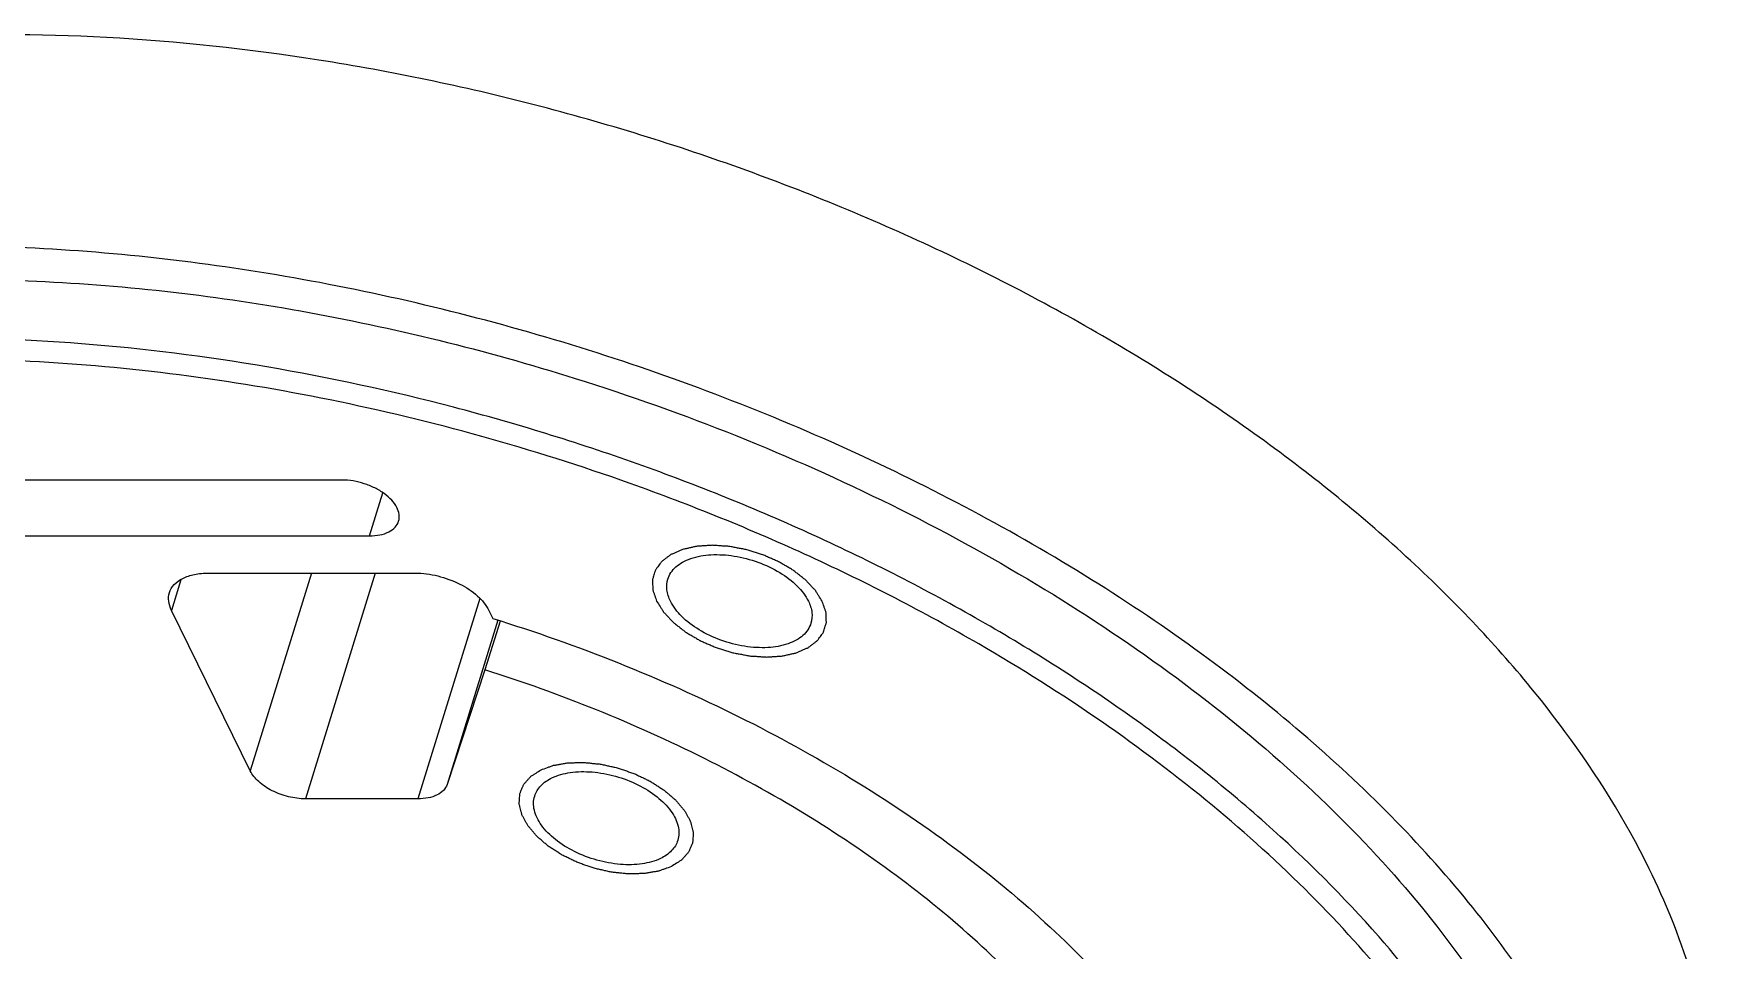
# Model space of a CAD drawing. Header units: millimetres. Extents: x -1 to 595, y 0 to 420.
# Drawn here: x 296.9 to 353.1, y 108.6 to 139.3 of the extents above; entities that cross this region are included whole.
import ezdxf

# ---------------------------------------------------------------- set-up
doc = ezdxf.new("R2010")
doc.units = ezdxf.units.MM
doc.header["$LTSCALE"] = 32.67
doc.layers.get('0').update_dxf_attribs({"linetype": 'CONTINUOUS'})
for name, color, linetype in [('3_ALL_AXES', 7, 'CONTINUOUS'), ('7_ALL_FEATURES', 7, 'CONTINUOUS'), ('AXIS', 7, 'CONTINUOUS')]:
    doc.layers.add(name, color=color, linetype=linetype)

msp = doc.modelspace()

# ---------------------------------------------------------------- linework, layer by layer
at = {"color": 7, "linetype": 'CONTINUOUS'}
for p, q in [((307.2134, 124.3538), (284.1869, 124.3538)), ((285.102, 122.489), (308.1285, 122.489)), ((302.7517, 121.2458), (309.6597, 121.2458)), ((304.151, 114.6406), (301.5197, 120.0026)), ((312.1119, 120.0026), (312.2444, 119.7326)), ((312.4874, 119.6429), (311.9841, 118.0142)), ((311.9841, 118.0142), (310.7193, 114.1885)), ((309.7466, 113.7081), (305.9901, 113.7081))]:
    msp.add_line(p, q, dxfattribs=at)
at = {"color": 9, "linetype": 'CONTINUOUS'}
for p, q in [((308.1285, 122.489), (308.5729, 123.9268)), ((301.836, 121.0262), (301.5197, 120.0026)), ((306.1921, 121.2458), (304.151, 114.6406)), ((308.3194, 121.2458), (305.9901, 113.7081)), ((311.8131, 120.3951), (309.7466, 113.7081)), ((312.4161, 119.6795), (310.7193, 114.1885))]:
    msp.add_line(p, q, dxfattribs=at)
at = {"color": 7, "linetype": 'CONTINUOUS'}
for points, knots in [([(350.85, 111.3758), (350.0599, 112.9858), (348.0534, 116.1946), (344.1545, 120.6366), (339.3328, 124.8241), (333.7168, 128.6472), (327.4551, 132.0066), (320.7147, 134.8128), (313.6759, 136.9908), (306.5275, 138.4821), (299.4609, 139.2468), (292.6642, 139.2643), (286.3171, 138.5333), (280.5845, 137.0693), (275.6161, 134.905), (272.1458, 132.4944), (269.9348, 130.2677), (268.583, 128.5), (267.5131, 126.6124), (266.9923, 125.2784), (266.7833, 124.6017)], [0, 0, 0, 0, 0.0543444, 0.1139481, 0.1785209, 0.2473446, 0.3194049, 0.3934861, 0.4682571, 0.5423489, 0.6144297, 0.6832828, 0.7478911, 0.8075362, 0.8619199, 0.9113104, 0.9344538, 0.956783, 0.9785396, 1, 1, 1, 1]), ([(309.104, 122.9784), (309.1262, 123.05), (309.1365, 123.2145), (309.0478, 123.46), (308.8716, 123.6968), (308.6203, 123.9137), (308.3091, 124.099), (307.8446, 124.2869), (307.464, 124.3538), (307.2134, 124.3538)], [0, 0, 0, 0, 0.0864414, 0.1830848, 0.2952936, 0.4232571, 0.5636401, 0.7109672, 1, 1, 1, 1]), ([(308.1285, 122.489), (308.2459, 122.489), (308.467, 122.5077), (308.7642, 122.601), (308.9907, 122.7561), (309.0809, 122.9037), (309.104, 122.9784)], [0, 0, 0, 0, 0.3037334, 0.5699635, 0.7977587, 1, 1, 1, 1]), ([(301.451, 120.5933), (301.4818, 120.6929), (301.6022, 120.8897), (301.9042, 121.0964), (302.3004, 121.221), (302.5952, 121.2458), (302.7517, 121.2458)], [0, 0, 0, 0, 0.202228, 0.4300771, 0.6961975, 1, 1, 1, 1]), ([(309.6597, 121.2458), (309.9121, 121.2458), (310.425, 121.1766), (311.1365, 120.9155), (311.7291, 120.5302), (312.023, 120.1836), (312.1119, 120.0026)], [0, 0, 0, 0, 0.264725, 0.5366502, 0.7885287, 1, 1, 1, 1]), ([(301.5197, 120.0026), (301.4729, 120.0979), (301.4074, 120.2935), (301.4227, 120.5019), (301.451, 120.5933)], [0, 0, 0, 0, 0.5259618, 1, 1, 1, 1]), ([(312.2444, 119.7326), (313.6634, 119.2921), (316.4506, 118.3056), (320.4576, 116.5189), (324.2083, 114.4605), (327.6324, 112.1695), (330.6666, 109.6873), (333.2557, 107.059), (335.3503, 104.3321), (336.4331, 102.4045), (336.8678, 101.4416)], [0, 0, 0, 0, 0.14155, 0.2813381, 0.4175439, 0.5486547, 0.673291, 0.7903895, 0.8993522, 1, 1, 1, 1]), ([(334.0059, 101.6558), (333.6064, 102.5152), (332.6212, 104.234), (330.7328, 106.6661), (328.4111, 109.0105), (325.699, 111.2258), (322.644, 113.2735), (318.142, 115.7564), (314.4948, 117.2207), (311.9841, 118.0142)], [0, 0, 0, 0, 0.1010614, 0.2103072, 0.3275394, 0.4521689, 0.583164, 0.7191925, 1, 1, 1, 1]), ([(305.9901, 113.7081), (305.8008, 113.7081), (305.4162, 113.76), (304.8826, 113.9559), (304.4381, 114.2448), (304.2176, 114.5048), (304.151, 114.6406)], [0, 0, 0, 0, 0.2647366, 0.5366441, 0.7885204, 1, 1, 1, 1]), ([(310.7193, 114.1885), (310.6949, 114.1149), (310.603, 113.9699), (310.377, 113.818), (310.0821, 113.7264), (309.8629, 113.7081), (309.7466, 113.7081)], [0, 0, 0, 0, 0.2023164, 0.4305442, 0.6966977, 1, 1, 1, 1]), ([(352.3896, 98.1498), (352.7029, 99.1638), (353.114, 101.2991), (353.0415, 104.6281), (352.2946, 108.0464), (351.3933, 110.2687), (350.85, 111.3758)], [0, 0, 0, 0, 0.2336994, 0.4744636, 0.7284335, 1, 1, 1, 1])]:
    msp.add_open_spline(points, degree=3, knots=knots, dxfattribs=at)
at = {"color": 2, "linetype": 'CONTINUOUS'}
for points in [[(323.2421, 120.3088), (323.2037, 120.3692), (323.1457, 120.4597), (323.0795, 120.5655), (323.0396, 120.6256), (323.0152, 120.6715), (322.97, 120.7145), (322.917, 120.7728), (322.848, 120.8452), (322.7807, 120.918), (322.725, 120.9757), (322.6879, 121.0204), (322.6327, 121.0594), (322.5655, 121.1134), (322.4792, 121.18), (322.3943, 121.2473), (322.3247, 121.3003), (322.2768, 121.3421), (322.2123, 121.3763), (322.132, 121.4246), (322.03, 121.4844), (321.907, 121.5547), (321.7887, 121.6315), (321.6523, 121.6841), (321.521, 121.7436), (321.3875, 121.7995), (321.2578, 121.8628), (321.1151, 121.9002), (320.976, 121.9451), (320.8357, 121.9861), (320.6966, 122.0352), (320.5538, 122.0557), (320.412, 122.0844), (320.2701, 122.1088), (320.1278, 122.1419), (319.987, 122.1448), (319.846, 122.1555), (319.7281, 122.1633), (319.6348, 122.1684), (319.5622, 122.1763), (319.4993, 122.1685), (319.4121, 122.1637), (319.3044, 122.1556), (319.1957, 122.1489), (319.11, 122.1419), (319.0426, 122.1407), (318.987, 122.1243), (318.9087, 122.1079), (318.8125, 122.0853), (318.715, 122.064), (318.6387, 122.0455), (318.5773, 122.0353), (318.5315, 122.011), (318.4651, 121.9835), (318.384, 121.9473), (318.3015, 121.9123), (318.2374, 121.8828), (318.1846, 121.8644), (318.1497, 121.8322), (318.0968, 121.794), (318.0331, 121.7446), (317.9677, 121.6962), (317.9177, 121.6564), (317.8742, 121.6291), (317.8534, 121.5919), (317.8178, 121.5457), (317.7762, 121.4867), (317.7327, 121.4285), (317.7002, 121.381), (317.6699, 121.3477), (317.6625, 121.3058), (317.6447, 121.2529), (317.6254, 121.1857), (317.6041, 121.1192), (317.5895, 121.0653), (317.5723, 121.0265), (317.5789, 120.9817), (317.5795, 120.9241), (317.5832, 120.8514), (317.5849, 120.7791), (317.5888, 120.7207), (317.5853, 120.6782), (317.6063, 120.6312), (317.6256, 120.57), (317.6636, 120.4623), (317.6947, 120.3703), (317.7158, 120.3088)], [(317.7158, 120.3088), (317.7542, 120.2485), (317.8121, 120.158), (317.8784, 120.0522), (317.9182, 119.992), (317.9427, 119.9461), (317.9879, 119.9032), (318.0409, 119.8449), (318.1099, 119.7725), (318.1772, 119.6997), (318.2329, 119.642), (318.27, 119.5972), (318.3251, 119.5583), (318.3923, 119.5043), (318.4787, 119.4376), (318.5636, 119.3704), (318.6332, 119.3174), (318.6811, 119.2756), (318.7456, 119.2413), (318.8259, 119.1931), (318.9279, 119.1333), (319.0509, 119.0629), (319.1691, 118.9862), (319.3055, 118.9336), (319.4368, 118.8741), (319.5704, 118.8182), (319.7001, 118.7549), (319.8428, 118.7174), (319.9819, 118.6726), (320.1222, 118.6316), (320.2613, 118.5824), (320.4041, 118.562), (320.5459, 118.5333), (320.6878, 118.5088), (320.8301, 118.4758), (320.9709, 118.4729), (321.1119, 118.4622), (321.2297, 118.4544), (321.3231, 118.4493), (321.3957, 118.4414), (321.4585, 118.4491), (321.5458, 118.454), (321.6535, 118.462), (321.7622, 118.4688), (321.8479, 118.4757), (321.9153, 118.477), (321.9709, 118.4933), (322.0492, 118.5098), (322.1454, 118.5324), (322.2429, 118.5537), (322.3192, 118.5722), (322.3806, 118.5824), (322.4263, 118.6067), (322.4928, 118.6342), (322.5738, 118.6704), (322.6563, 118.7054), (322.7205, 118.7348), (322.7733, 118.7533), (322.8082, 118.7855), (322.8611, 118.8237), (322.9247, 118.8731), (322.9902, 118.9215), (323.0402, 118.9613), (323.0837, 118.9885), (323.1044, 119.0258), (323.1401, 119.072), (323.1816, 119.131), (323.2252, 119.1892), (323.2576, 119.2367), (323.288, 119.27), (323.2953, 119.3119), (323.3132, 119.3648), (323.3325, 119.4319), (323.3538, 119.4985), (323.3684, 119.5524), (323.3856, 119.5912), (323.3789, 119.636), (323.3784, 119.6936), (323.3746, 119.7663), (323.373, 119.8386), (323.3691, 119.8969), (323.3726, 119.9395), (323.3516, 119.9865), (323.3322, 120.0476), (323.2943, 120.1553), (323.2632, 120.2474), (323.2421, 120.3088)], [(318.2066, 111.4476), (318.1371, 111.4225), (318.0325, 111.3852), (317.9114, 111.3407), (317.8409, 111.3167), (317.7917, 111.2948), (317.7282, 111.2875), (317.6485, 111.2726), (317.547, 111.2559), (317.4466, 111.238), (317.3651, 111.2252), (317.3068, 111.2116), (317.238, 111.2132), (317.15, 111.21), (317.0385, 111.2081), (316.9279, 111.2047), (316.8386, 111.2037), (316.7737, 111.1988), (316.7006, 111.2096), (316.606, 111.2185), (316.4867, 111.2311), (316.3442, 111.2476), (316.2011, 111.2564), (316.0595, 111.2947), (315.9174, 111.3246), (315.7759, 111.3587), (315.6326, 111.3847), (315.4959, 111.4386), (315.3572, 111.4846), (315.2201, 111.5344), (315.0786, 111.577), (314.9529, 111.6444), (314.8227, 111.7047), (314.6951, 111.7684), (314.5615, 111.8255), (314.4489, 111.9056), (314.331, 111.9795), (314.2332, 112.0423), (314.1564, 112.0928), (314.0941, 112.1291), (314.0497, 112.1719), (313.9842, 112.2267), (313.9047, 112.296), (313.8236, 112.3648), (313.7607, 112.4204), (313.7085, 112.4608), (313.6754, 112.5061), (313.6245, 112.5648), (313.5635, 112.6388), (313.5007, 112.7125), (313.4527, 112.7717), (313.4111, 112.8156), (313.3909, 112.8615), (313.3565, 112.922), (313.3164, 112.9978), (313.2743, 113.0736), (313.243, 113.1342), (313.2135, 113.1796), (313.207, 113.2254), (313.1903, 113.2863), (313.1724, 113.3624), (313.1525, 113.4387), (313.1391, 113.4993), (313.1226, 113.5461), (313.1305, 113.5876), (313.1326, 113.6447), (313.1384, 113.7155), (313.142, 113.7867), (313.1474, 113.843), (313.1453, 113.887), (313.1668, 113.9243), (313.1872, 113.9763), (313.2158, 114.0404), (313.2424, 114.1053), (313.266, 114.1562), (313.2778, 114.1968), (313.3122, 114.2281), (313.3502, 114.2731), (313.4006, 114.3281), (313.449, 114.3841), (313.4901, 114.4277), (313.5151, 114.4632), (313.5622, 114.488), (313.6173, 114.5247), (313.7173, 114.5873), (313.8018, 114.6415), (313.8584, 114.6776)], [(313.8584, 114.6776), (313.928, 114.7026), (314.0326, 114.7399), (314.1537, 114.7844), (314.2242, 114.8085), (314.2733, 114.8303), (314.3369, 114.8377), (314.4166, 114.8525), (314.5181, 114.8692), (314.6185, 114.8872), (314.6999, 114.9), (314.7583, 114.9136), (314.827, 114.912), (314.9151, 114.9151), (315.0265, 114.9171), (315.1371, 114.9204), (315.2265, 114.9215), (315.2913, 114.9263), (315.3645, 114.9156), (315.4591, 114.9066), (315.5783, 114.894), (315.7209, 114.8775), (315.864, 114.8688), (316.0056, 114.8305), (316.1477, 114.8005), (316.2892, 114.7665), (316.4325, 114.7405), (316.5692, 114.6866), (316.7079, 114.6405), (316.845, 114.5908), (316.9865, 114.5481), (317.1121, 114.4808), (317.2424, 114.4205), (317.37, 114.3568), (317.5035, 114.2996), (317.6161, 114.2196), (317.7341, 114.1456), (317.8319, 114.0829), (317.9087, 114.0323), (317.9709, 113.9961), (318.0154, 113.9533), (318.0808, 113.8985), (318.1603, 113.8292), (318.2415, 113.7604), (318.3044, 113.7048), (318.3566, 113.6644), (318.3897, 113.619), (318.4405, 113.5603), (318.5015, 113.4863), (318.5643, 113.4126), (318.6123, 113.3534), (318.654, 113.3096), (318.6741, 113.2637), (318.7085, 113.2032), (318.7487, 113.1273), (318.7908, 113.0516), (318.822, 112.9909), (318.8516, 112.9456), (318.858, 112.8998), (318.8748, 112.8389), (318.8927, 112.7628), (318.9126, 112.6864), (318.926, 112.6259), (318.9425, 112.579), (318.9345, 112.5376), (318.9325, 112.4804), (318.9267, 112.4097), (318.9231, 112.3384), (318.9176, 112.2821), (318.9198, 112.2381), (318.8983, 112.2009), (318.8779, 112.1489), (318.8493, 112.0847), (318.8227, 112.0199), (318.799, 111.969), (318.7872, 111.9284), (318.7528, 111.8971), (318.7149, 111.852), (318.6645, 111.797), (318.6161, 111.7411), (318.575, 111.6975), (318.55, 111.662), (318.5029, 111.6372), (318.4478, 111.6004), (318.3478, 111.5379), (318.2633, 111.4836), (318.2066, 111.4476)]]:
    msp.add_open_spline(points, degree=3, knots=[0, 0, 0, 0, 0.03125, 0.046875, 0.0546875, 0.0625, 0.0703125, 0.078125, 0.09375, 0.109375, 0.1171875, 0.125, 0.1328125, 0.140625, 0.15625, 0.171875, 0.1796875, 0.1875, 0.1953125, 0.203125, 0.21875, 0.234375, 0.25, 0.265625, 0.28125, 0.296875, 0.3125, 0.328125, 0.34375, 0.359375, 0.375, 0.390625, 0.40625, 0.421875, 0.4375, 0.453125, 0.46875, 0.484375, 0.4921875, 0.5, 0.5078125, 0.515625, 0.53125, 0.546875, 0.5546875, 0.5625, 0.5703125, 0.578125, 0.59375, 0.609375, 0.6171875, 0.625, 0.6328125, 0.640625, 0.65625, 0.671875, 0.6796875, 0.6875, 0.6953125, 0.703125, 0.71875, 0.734375, 0.7421875, 0.75, 0.7578125, 0.765625, 0.78125, 0.796875, 0.8046875, 0.8125, 0.8203125, 0.828125, 0.84375, 0.859375, 0.8671875, 0.875, 0.8828125, 0.890625, 0.90625, 0.921875, 0.9296875, 0.9375, 0.9453125, 0.953125, 0.96875, 1, 1, 1, 1], dxfattribs=at)
at = {"layer": '3_ALL_AXES', "color": 7, "linetype": 'CONTINUOUS'}
for points, knots in [([(314.2208, 114.4084), (314.4107, 114.4999), (314.8585, 114.6186), (315.5827, 114.6279), (316.3506, 114.4861), (317.0874, 114.2059), (317.7219, 113.8153), (318.1339, 113.4092), (318.3468, 113.0596), (318.4396, 112.8067), (318.469, 112.5581), (318.4439, 112.3983), (318.421, 112.3242)], [0, 0, 0, 0, 0.1167878, 0.2520232, 0.3986211, 0.5467382, 0.6862198, 0.8088763, 0.8627596, 0.911802, 0.9569872, 1, 1, 1, 1]), ([(313.6441, 113.801), (313.6636, 113.8642), (313.7195, 113.9884), (313.8957, 114.2166), (314.0843, 114.3426), (314.2208, 114.4084)], [0, 0, 0, 0, 0.2309408, 0.4706058, 1, 1, 1, 1]), ([(317.8443, 111.7168), (317.6544, 111.6253), (317.2065, 111.5066), (316.4824, 111.4973), (315.7145, 111.6391), (314.9777, 111.9192), (314.3432, 112.3099), (313.9312, 112.716), (313.7183, 113.0656), (313.6254, 113.3185), (313.5961, 113.5671), (313.6212, 113.7268), (313.6441, 113.801)], [0, 0, 0, 0, 0.1167878, 0.2520232, 0.3986211, 0.5467382, 0.6862198, 0.8088763, 0.8627596, 0.911802, 0.9569872, 1, 1, 1, 1]), ([(318.421, 112.3242), (318.4015, 112.261), (318.3455, 112.1367), (318.1694, 111.9086), (317.9808, 111.7825), (317.8443, 111.7168)], [0, 0, 0, 0, 0.2309408, 0.4706058, 1, 1, 1, 1])]:
    msp.add_open_spline(points, degree=3, knots=knots, dxfattribs=at)
at = {"layer": '7_ALL_FEATURES', "color": 7, "linetype": 'CONTINUOUS'}
msp.add_line((341.8315, 109.0955), (341.8192, 109.1096), dxfattribs=at)
for points, knots in [([(348.6714, 104.3259), (347.6339, 106.44), (345.5845, 109.5011), (342.2327, 113.2158), (339.2457, 115.9853), (335.8976, 118.6203), (330.9316, 121.9628), (324.0708, 125.6014), (315.2174, 128.9611), (306.0154, 131.2278), (296.8778, 132.3007), (290.8588, 132.1831), (287.9684, 131.8864)], [0, 0, 0, 0, 0.1008956, 0.1560912, 0.2142624, 0.2751614, 0.3384584, 0.4705295, 0.606825, 0.7432032, 0.8755155, 1, 1, 1, 1]), ([(280.525, 129.1448), (281.7335, 129.5207), (284.2612, 130.1605), (288.2221, 130.7798), (292.414, 131.0796), (298.3287, 131.0475), (305.9588, 130.1789), (311.9919, 128.691), (314.994, 127.7487)], [0, 0, 0, 0, 0.1085532, 0.223204, 0.3434559, 0.4686238, 0.730113, 1, 1, 1, 1]), ([(341.8192, 109.1096), (340.6466, 110.4467), (338.0289, 113.0469), (333.5598, 116.5685), (328.5035, 119.7776), (322.9711, 122.6036), (317.0834, 124.9849), (310.97, 126.8693), (304.7649, 128.2154), (298.6045, 128.9935), (292.6236, 129.1867), (286.9522, 128.7902), (281.7129, 127.8116), (277.017, 126.2686), (272.9662, 124.1894), (270.1496, 121.9931), (268.3467, 120.0146), (267.2339, 118.4568), (266.3436, 116.8074), (265.9009, 115.6499), (265.7196, 115.0632)], [0, 0, 0, 0, 0.061422, 0.1270399, 0.1961674, 0.2679274, 0.3413132, 0.4152428, 0.4886099, 0.5603335, 0.6294086, 0.6949606, 0.7563078, 0.8130344, 0.8650804, 0.9128429, 0.9354273, 0.9573424, 0.9787912, 1, 1, 1, 1]), ([(316.828, 124.24), (313.5661, 125.4006), (308.5679, 126.7959), (301.8269, 127.9211), (296.867, 128.3752), (292.0531, 128.4369), (287.4554, 128.1051), (283.1423, 127.3845), (280.41, 126.6267), (279.1147, 126.1795)], [0, 0, 0, 0, 0.2704028, 0.4035167, 0.5334418, 0.6589876, 0.7791126, 0.8929761, 1, 1, 1, 1]), ([(314.994, 127.7487), (316.8152, 127.1771), (320.3928, 125.9029), (325.5424, 123.6079), (330.3733, 120.9736), (334.8008, 118.0462), (338.7473, 114.8765), (342.1445, 111.5185), (344.9321, 108.0302), (346.4069, 105.562), (347.0135, 104.3259)], [0, 0, 0, 0, 0.1408785, 0.2799822, 0.4156983, 0.5465405, 0.6712188, 0.7887122, 0.8983706, 1, 1, 1, 1]), ([(328.4682, 118.8804), (326.6405, 119.9403), (322.834, 121.9041), (318.8661, 123.5148), (316.828, 124.24)], [0, 0, 0, 0, 0.4941118, 1, 1, 1, 1]), ([(331.1405, 76.8585), (332.4453, 77.1803), (334.9385, 77.9343), (338.3929, 79.4605), (341.3866, 81.3259), (343.8728, 83.508), (345.8088, 85.9795), (347.1559, 88.7042), (347.8852, 91.6343), (347.9847, 94.7144), (347.4596, 97.8902), (346.3266, 101.1129), (344.6085, 104.3372), (342.3337, 107.5194), (339.5366, 110.6155), (336.2583, 113.5824), (332.5467, 116.3774), (329.8659, 118.0699), (328.4682, 118.8804)], [0, 0, 0, 0, 0.0685015, 0.132438, 0.1919733, 0.2476087, 0.3002088, 0.3509857, 0.4013945, 0.4529426, 0.5069789, 0.564543, 0.6263094, 0.6926015, 0.7634396, 0.8385955, 0.9176426, 1, 1, 1, 1]), ([(346.4083, 102.3675), (345.8313, 103.5433), (344.4411, 105.8913), (342.7597, 108.0361), (341.8315, 109.0955)], [0, 0, 0, 0, 0.4818366, 1, 1, 1, 1])]:
    msp.add_open_spline(points, degree=3, knots=knots, dxfattribs=at)
at = {"layer": 'AXIS', "color": 7, "linetype": 'CONTINUOUS'}
for points, knots in [([(318.0905, 121.0473), (318.1139, 121.1231), (318.1857, 121.2723), (318.3561, 121.4642), (318.5836, 121.622), (318.9701, 121.7901), (319.5581, 121.887), (320.3224, 121.8384), (321.1029, 121.6356), (321.8204, 121.2984), (322.4033, 120.8619), (322.6895, 120.4966), (322.7816, 120.3088)], [0, 0, 0, 0, 0.0431771, 0.0886343, 0.1381125, 0.192592, 0.3167661, 0.4577346, 0.6066714, 0.7528717, 0.8862363, 1, 1, 1, 1]), ([(318.1763, 120.3088), (318.1178, 120.428), (318.0359, 120.6726), (318.0551, 120.933), (318.0905, 121.0473)], [0, 0, 0, 0, 0.5259618, 1, 1, 1, 1]), ([(322.8674, 119.5704), (322.8439, 119.4946), (322.7722, 119.3453), (322.6018, 119.1535), (322.3743, 118.9957), (321.9878, 118.8276), (321.3998, 118.7306), (320.6355, 118.7793), (319.855, 118.9821), (319.1374, 119.3193), (318.5546, 119.7558), (318.2684, 120.1211), (318.1763, 120.3088)], [0, 0, 0, 0, 0.0431771, 0.0886343, 0.1381125, 0.192592, 0.3167661, 0.4577346, 0.6066714, 0.7528717, 0.8862363, 1, 1, 1, 1]), ([(322.7816, 120.3088), (322.8401, 120.1897), (322.922, 119.9451), (322.9028, 119.6847), (322.8674, 119.5704)], [0, 0, 0, 0, 0.5259618, 1, 1, 1, 1])]:
    msp.add_open_spline(points, degree=3, knots=knots, dxfattribs=at)

doc.saveas('drawing.dxf')
